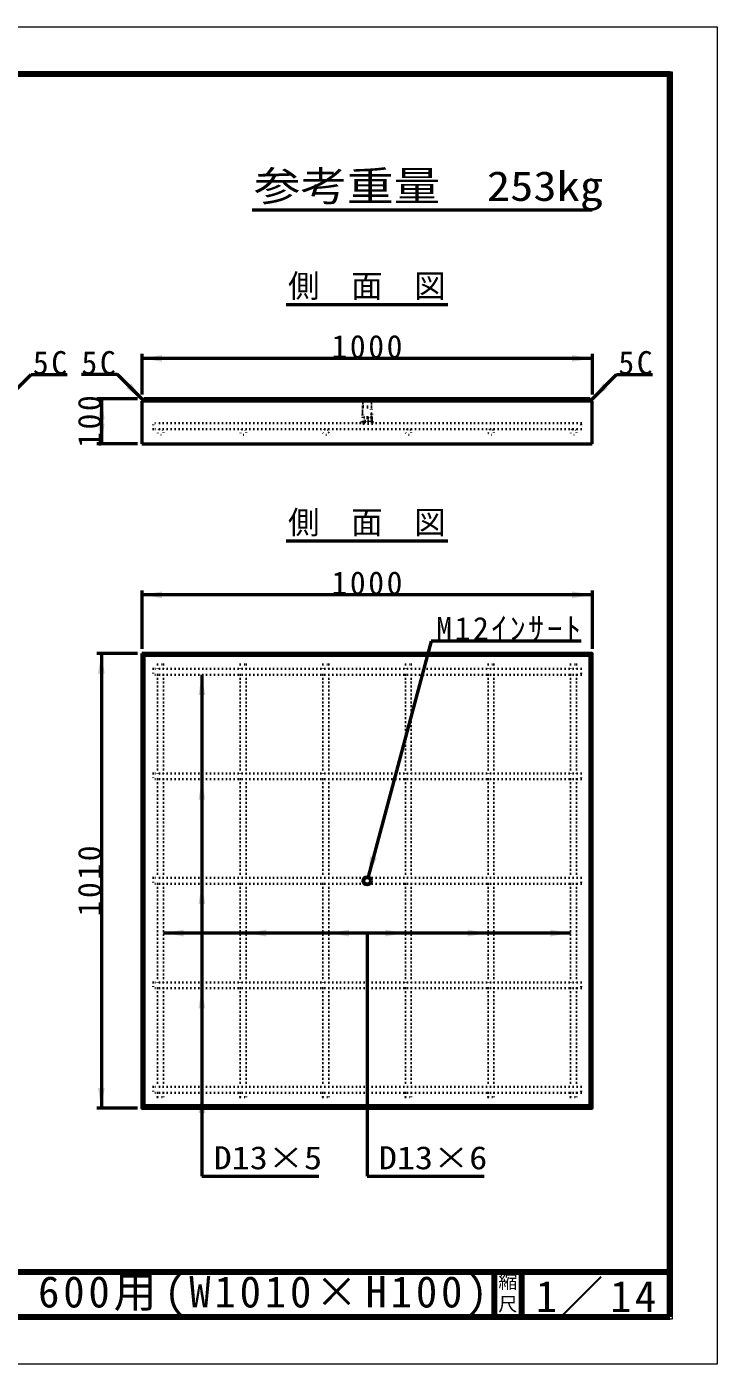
# Model space of a CAD drawing. Units: millimetres, scale not verified. Extents: x -2102 to 2102, y -1485 to 1485.
# Drawn here: x 569 to 2102, y -1485 to 1485 of the extents above; entities that cross this region are included whole.
import ezdxf
from ezdxf.enums import TextEntityAlignment as Align

# ---------------------------------------------------------------- set-up
doc = ezdxf.new("R2010")
doc.units = ezdxf.units.MM
doc.header["$LTSCALE"] = 5
doc.linetypes.add('DOTTED', pattern=[1.75, 0.25, -1.5])
doc.layers.add('0-0_V-nasSTD', color=7, linetype='DOTTED', lineweight=35)
doc.layers.add('0-1_0', color=7, linetype='Continuous', lineweight=50)
doc.styles.add('ＭＳ ゴシック', font='')
doc.styles.get('ＭＳ ゴシック').set_extended_font_data('MS Gothic')

msp = doc.modelspace()

# ---------------------------------------------------------------- linework, layer by layer
at = {"layer": '0-0_V-nasSTD', "linetype": 'Continuous', "lineweight": 50}
for p, q in [((825, 758.5), (825, 668.5)), ((1825, 748.5), (825, 748.5)), ((1825, 758.5), (1825, 668.5)), ((522.5, 656), (579.069, 712.569)), ((579.069, 712.569), (659.069, 712.569)), ((770.931, 712.569), (690.931, 712.569)), ((827.5, 656), (770.931, 712.569)), ((1822.5, 656), (1879.069, 712.569)), ((1879.069, 712.569), (1959.069, 712.569)), ((815, 658.5), (725, 658.5)), ((735, 658.5), (735, 558.5)), ((830, 658.5), (825, 653.5)), ((825, 653.5), (825, 558.5)), ((1825, 653.5), (825, 653.5)), ((1820, 658.5), (830, 658.5)), ((1820, 658.5), (1825, 653.5)), ((1825, 558.5), (1825, 653.5)), ((815, 558.5), (725, 558.5)), ((825, 558.5), (1825, 558.5)), ((825, 233.5), (825, 103.5)), ((1825, 223.5), (825, 223.5)), ((1825, 233.5), (1825, 103.5)), ((1467.536, 120.451), (1327.329, -402.807)), ((1800.536, 120.451), (1467.536, 120.451)), ((815, 93.5), (725, 93.5)), ((735, 93.5), (735, -916.5)), ((830, 88.5), (825, 93.5)), ((1820, 88.5), (1825, 93.5)), ((1820, 88.5), (830, 88.5)), ((830, -911.5), (830, 88.5)), ((1820, -911.5), (1820, 88.5)), ((958.2, 46), (958.2, -1067.5)), ((1777, -527.5), (873, -527.5)), ((1325, -527.5), (1325, -1067.5)), ((815, -916.5), (725, -916.5)), ((830, -911.5), (825, -916.5)), ((1820, -911.5), (830, -911.5)), ((1820, -911.5), (1825, -916.5)), ((958.2, -1067.5), (1218.2, -1067.5)), ((1325, -1067.5), (1585, -1067.5))]:
    msp.add_line(p, q, dxfattribs=at)
at = {"layer": '0-0_V-nasSTD', "lineweight": 50}
for p, q in [((1316, 658.5), (1315, 641)), ((1334, 658.5), (1316, 658.5)), ((1335, 641), (1334, 658.5)), ((1315, 625.5), (1313.5, 616.5)), ((1335, 641), (1315, 641)), ((1315, 641), (1315, 616.5)), ((1335, 616.5), (1335, 641)), ((1335, 625.5), (1336.5, 616.5)), ((1313, 605), (1313, 608)), ((1336.5, 616.5), (1313.5, 616.5)), ((1336.5, 608.5), (1313.5, 608.5)), ((1336.5, 604.5), (1313.5, 604.5)), ((1334, 617.5), (1316, 617.5)), ((1316, 616.5), (1316, 617.5)), ((1316.75, 608.5), (1316.75, 616.5)), ((1333.25, 608.5), (1333.25, 616.5)), ((1334, 616.5), (1334, 617.5)), ((1337, 605), (1337, 608))]:
    msp.add_line(p, q, dxfattribs=at)
at = {"layer": '0-0_V-nasSTD'}
for p, q in [((850, 591.5), (850, 604.5)), ((1800, 604.5), (850, 604.5)), ((1800, 591.5), (1800, 604.5)), ((1800, 591.5), (850, 591.5)), ((860, 69), (860, 59)), ((1043.4, 69), (1043.4, 59)), ((1226.8, 69), (1226.8, 59)), ((1410.2, 69), (1410.2, 59)), ((1593.6, 69), (1593.6, 59)), ((1777, 69), (1777, 59)), ((850, 59), (850, 46)), ((1800, 59), (850, 59)), ((1800, 46), (850, 46)), ((860, 46), (860, -173)), ((873, 46), (873, -173)), ((1043.4, 46), (1043.4, -173)), ((1056.4, 46), (1056.4, -173)), ((1226.8, 46), (1226.8, -173)), ((1239.8, 46), (1239.8, -173)), ((1410.2, 46), (1410.2, -173)), ((1423.2, 46), (1423.2, -173)), ((1593.6, 46), (1593.6, -173)), ((1606.6, 46), (1606.6, -173)), ((1777, 46), (1777, -173)), ((1790, 46), (1790, -173)), ((1800, 59), (1800, 46)), ((850, -173), (850, -186)), ((1800, -173), (850, -173)), ((1800, -173), (1800, -186)), ((1800, -186), (850, -186)), ((860, -186), (860, -405)), ((873, -186), (873, -405)), ((1043.4, -186), (1043.4, -405)), ((1056.4, -186), (1056.4, -405)), ((1226.8, -186), (1226.8, -405)), ((1239.8, -186), (1239.8, -405)), ((1410.2, -186), (1410.2, -405)), ((1423.2, -186), (1423.2, -405)), ((1593.6, -186), (1593.6, -405)), ((1606.6, -186), (1606.6, -405)), ((1777, -186), (1777, -405)), ((1790, -186), (1790, -405)), ((850, -405), (850, -418)), ((1800, -405), (850, -405)), ((1800, -405), (1800, -418)), ((1800, -418), (850, -418)), ((860, -418), (860, -637)), ((873, -418), (873, -637)), ((1043.4, -418), (1043.4, -637)), ((1056.4, -418), (1056.4, -637)), ((1226.8, -418), (1226.8, -637)), ((1239.8, -418), (1239.8, -637)), ((1410.2, -418), (1410.2, -637)), ((1423.2, -418), (1423.2, -637)), ((1593.6, -418), (1593.6, -637)), ((1606.6, -418), (1606.6, -637)), ((1777, -418), (1777, -637)), ((1790, -418), (1790, -637)), ((850, -637), (850, -650)), ((1800, -637), (850, -637)), ((1800, -650), (850, -650)), ((860, -650), (860, -869)), ((873, -650), (873, -869)), ((1043.4, -650), (1043.4, -869)), ((1056.4, -650), (1056.4, -869)), ((1226.8, -650), (1226.8, -869)), ((1239.8, -650), (1239.8, -869)), ((1410.2, -650), (1410.2, -869)), ((1423.2, -650), (1423.2, -869)), ((1593.6, -650), (1593.6, -869)), ((1606.6, -650), (1606.6, -869)), ((1777, -650), (1777, -869)), ((1790, -650), (1790, -869)), ((1800, -637), (1800, -650)), ((850, -869), (850, -882)), ((1800, -869), (850, -869)), ((1800, -882), (850, -882)), ((873, -882), (873, -892)), ((1056.4, -882), (1056.4, -892)), ((1239.8, -882), (1239.8, -892)), ((1423.2, -882), (1423.2, -892)), ((1606.6, -882), (1606.6, -892)), ((1790, -882), (1790, -892)), ((1800, -869), (1800, -882))]:
    msp.add_line(p, q, dxfattribs=at)
at = {"layer": '0-0_V-nasSTD', "linetype": 'Continuous', "lineweight": 100}
for p, q in [((1607.5, -1280), (1607.5, -1380)), ((1667.5, -1280), (1667.5, -1380)), ((-1997.5, -1380), (1997.5, -1380))]:
    msp.add_line(p, q, dxfattribs=at)
at = {"layer": '0-0_V-nasSTD', "linetype": 'Continuous', "lineweight": 18}
for points in [[(-2102.5, -1485), (-2102.5, 1485), (2102.5, 1485), (2102.5, -1485)], [(-2002.5, -1385), (-2002.5, 1385), (2002.5, 1385), (2002.5, -1385)]]:
    msp.add_lwpolyline(points, close=True, dxfattribs=at)
at = {"layer": '0-0_V-nasSTD', "linetype": 'Continuous', "lineweight": 100}
msp.add_lwpolyline([(1997.5, -1380), (1997.5, 1380), (-1997.5, 1380)], dxfattribs=at)
at = {"layer": '0-0_V-nasSTD', "linetype": 'Continuous', "lineweight": 50}
msp.add_lwpolyline([(825, 93.5), (825, -916.5), (1825, -916.5), (1825, 93.5)], close=True, dxfattribs=at)
at = {"layer": '0-0_V-nasSTD'}
for points in [[(860, 69), (873, 69), (873, 59)], [(1043.4, 69), (1056.4, 69), (1056.4, 59)], [(1226.8, 69), (1239.8, 69), (1239.8, 59)], [(1410.2, 69), (1423.2, 69), (1423.2, 59)], [(1593.6, 69), (1606.6, 69), (1606.6, 59)], [(1777, 69), (1790, 69), (1790, 59)], [(860, -882), (860, -892), (873, -892)], [(1043.4, -882), (1043.4, -892), (1056.4, -892)], [(1226.8, -882), (1226.8, -892), (1239.8, -892)], [(1410.2, -882), (1410.2, -892), (1423.2, -892)], [(1593.6, -882), (1593.6, -892), (1606.6, -892)], [(1777, -882), (1777, -892), (1790, -892)]]:
    msp.add_lwpolyline(points, dxfattribs=at)
for centre in [(866.5, 585), (1049.9, 585), (1233.3, 585), (1416.7, 585), (1600.1, 585), (1783.5, 585)]:
    msp.add_circle(centre, 6.5, dxfattribs=at)
at = {"layer": '0-0_V-nasSTD', "linetype": 'Continuous', "lineweight": 50}
for radius in [9, 7.25]:
    msp.add_circle((1325, -411.5), radius, dxfattribs=at)
at = {"layer": '0-0_V-nasSTD', "lineweight": 50}
for centre, radius, start, end in [((1273.6, 610.9), 43.899, 8.64693, 19.42556), ((1376.4, 610.9), 43.899, 160.57444, 171.35307), ((1313.5, 608), 0.5, 90, 180), ((1313.5, 605), 0.5, 180, 270), ((1315.474, 606.5), 2.026, 279.27093, 80.72907), ((1322.526, 606.5), 2.026, 99.27093, 260.72907), ((1327.474, 606.5), 2.026, 279.27093, 80.72907), ((1334.526, 606.5), 2.026, 99.27093, 260.72907), ((1336.5, 608), 0.5, 0, 90), ((1336.5, 605), 0.5, 270, 0)]:
    msp.add_arc(centre, radius, start, end, dxfattribs=at)
at = {"layer": '0-0_V-nasSTD'}
for points in [[(825, 748.5), (870, 741), (870, 756)], [(1780, 741), (1780, 756), (1825, 748.5)], [(790.377, 682.517), (800.983, 693.123), (827.5, 656)], [(1822.5, 656), (1849.017, 693.123), (1859.623, 682.517)], [(727.5, 613.5), (735, 658.5), (742.5, 613.5)], [(727.5, 603.5), (735, 558.5), (742.5, 603.5)], [(825, 223.5), (870, 216), (870, 231)], [(1780, 216), (1780, 231), (1825, 223.5)], [(727.5, 48.5), (735, 93.5), (742.5, 48.5)], [(950.7, 1), (958.2, 46), (965.7, 1)], [(950.7, -231), (958.2, -186), (965.7, -231)], [(1327.329, -402.807), (1331.732, -357.399), (1346.221, -361.281)], [(950.7, -463), (958.2, -418), (965.7, -463)], [(873, -527.5), (918, -535), (918, -520)], [(1056.4, -527.5), (1101.4, -535), (1101.4, -520)], [(1239.8, -527.5), (1284.8, -535), (1284.8, -520)], [(1365.2, -535), (1365.2, -520), (1410.2, -527.5)], [(1548.6, -535), (1548.6, -520), (1593.6, -527.5)], [(1732, -535), (1732, -520), (1777, -527.5)], [(950.7, -695), (958.2, -650), (965.7, -695)], [(727.5, -871.5), (735, -916.5), (742.5, -871.5)], [(950.7, -927), (958.2, -882), (965.7, -927)]]:
    msp.add_solid(points, dxfattribs=at)
at = {"layer": '0-1_0'}
for p, q in [((1069.5, 1078.5), (1825, 1078.5)), ((1145.5, 868.5), (1504.5, 868.5)), ((1145.5, 343.5), (1504.5, 343.5))]:
    msp.add_line(p, q, dxfattribs=at)
at = {"layer": '0-1_0', "lineweight": 100}
msp.add_line((-1997.5, -1280), (1997.5, -1280), dxfattribs=at)

# ---------------------------------------------------------------- texts
at = {"layer": '0-0_V-nasSTD', "style": 'ＭＳ ゴシック', "width": 1.15}
for s, height, p in [('参考重量\u3000253kg', 65.98, (1073.5, 1078.5)), ('D13×5', 51.32, (984.2, -1067.5)), ('D13×6', 51.32, (1351, -1067.5))]:
    msp.add_text(s, height=height, dxfattribs=at).set_placement(p, align=Align.BOTTOM_LEFT)
at = {"layer": '0-0_V-nasSTD', "style": 'ＭＳ ゴシック'}
for s, height, p in [('側\u3000面\u3000図', 51.32, (1149.5, 868.5)), ('側\u3000面\u3000図', 51.32, (1149.5, 343.5)), ('縮', 30.79, (1616.482, -1326.001)), ('尺', 30.79, (1616.476, -1375.99))]:
    msp.add_text(s, height=height, dxfattribs=at).set_placement(p, align=Align.BOTTOM_LEFT)
at = {"layer": '0-0_V-nasSTD', "attachment_point": 7, "style": 'ＭＳ ゴシック'}
for s, insert, char_height in [('\\T1.17;1000', (1246, 748.5), 51.32), ('\\T1.17;5C', (583.069, 712.569), 51.32), ('\\T1.17;5C', (690.931, 712.569), 51.32), ('\\T1.17;5C', (1883.069, 712.569), 51.32), ('\\T1.17;1000', (1246, 223.5), 51.32), ('\\T1.17;M12ｲﾝｻｰﾄ', (1478.536, 120.451), 51.32), ('\\T1.18;600用(W1010×H100)', (594.453, -1377.492), 69.65), ('\\T1.16;1／14', (1699.5, -1377.418), 69.65)]:
    msp.add_mtext(s, dxfattribs=dict(at, insert=insert, char_height=char_height))
at = {"layer": '0-0_V-nasSTD', "char_height": 51.32, "attachment_point": 7, "rotation": 90, "style": 'ＭＳ ゴシック'}
for s, insert in [('\\T1.17;100', (735, 550)), ('\\T1.17;1010', (735, -490.5))]:
    msp.add_mtext(s, dxfattribs=dict(at, insert=insert))

doc.saveas('drawing.dxf')
